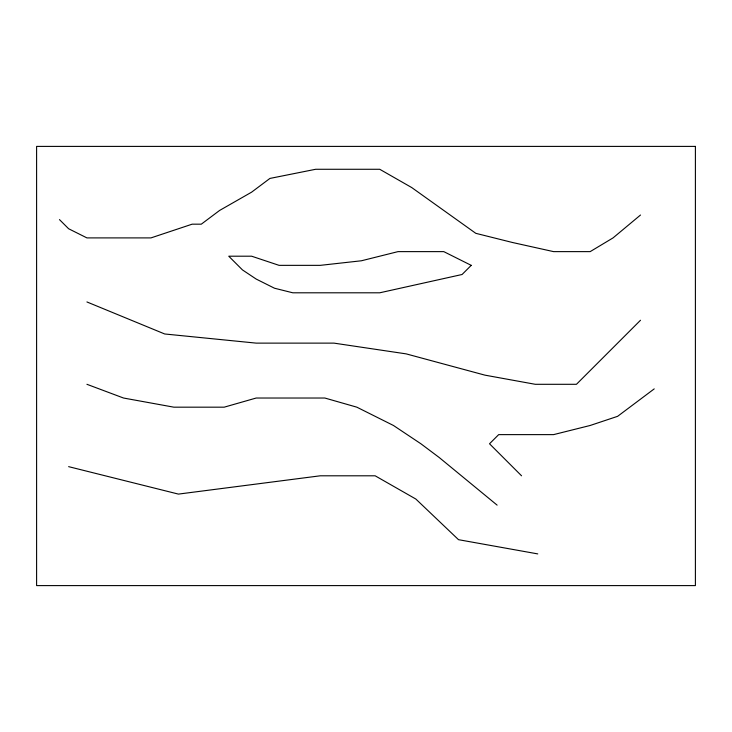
<?xml version="1.0" encoding="UTF-8"?>
<svg xmlns="http://www.w3.org/2000/svg" width="732" height="732" viewBox="0 0 732 732"><rect width="100%" height="100%" fill="white"/><g stroke="black" fill="none" stroke-linecap="round" stroke-linejoin="round"><path stroke-width="1.1" d="M640.5 320.25L576.45 384.3L535.275 384.3L484.95 375.15L406.159 353.876L333.975 343.125L256.2 343.125L164.7 333.975L86.925 301.95M640.5 215.025L613.05 237.9L590.175 251.625L553.575 251.625L512.4 242.475L475.8 233.325L411.75 187.575L379.725 169.275L315.675 169.275L269.925 178.425L251.625 192.15L219.6 210.45L201.3 224.175L192.15 224.175L150.975 237.9L86.925 237.9L68.625 228.75L59.475 219.6M654.225 388.875L617.625 416.325L590.175 425.475L553.575 434.625L498.675 434.625L489.525 443.775L521.55 475.8M537.764 553.904L458.516 539.685L415.84 499.041L375.15 475.8L320.25 475.8L178.425 494.1L68.625 466.65M86.925 384.3L123.525 398.025L173.85 407.175L224.175 407.175L256.2 398.025L324.825 398.025L356.85 407.175L393.45 425.475L420.9 443.775L439.2 457.5L497.119 505.135M471.225 265.35L462.075 274.5L379.725 292.8L292.8 292.8L274.5 288.225L256.2 279.075L242.475 269.925L228.75 256.2L251.625 256.2L279.075 265.35L320.25 265.35L361.425 260.775L398.025 251.625L443.775 251.625L471.225 265.35M695.4 146.4L36.6 146.4L36.6 585.6L695.4 585.6L695.4 146.4"/></g></svg>
